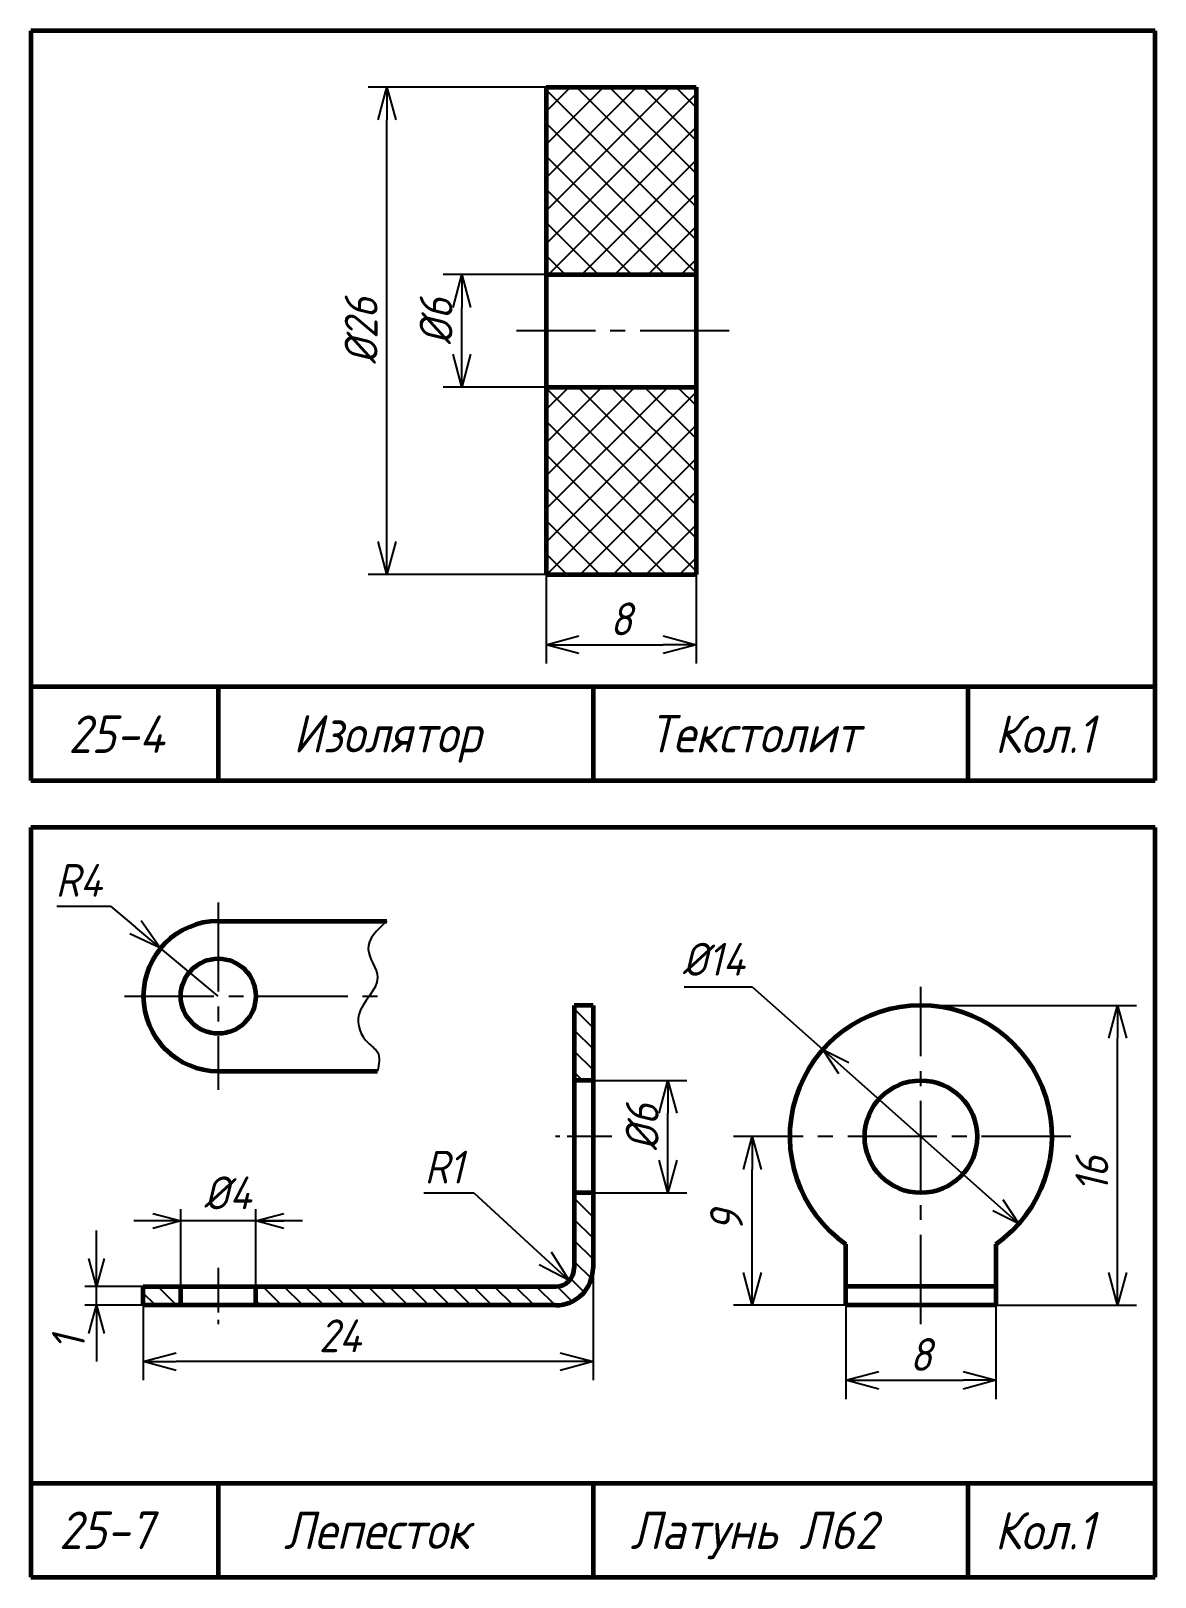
# Model space of a CAD drawing. Header units: millimetres. Extents: x -255 to 513, y 132 to 472.
# Drawn here: x 135 to 255, y 307 to 472 of the extents above; entities that cross this region are included whole.
import ezdxf

# ---------------------------------------------------------------- set-up
doc = ezdxf.new("R2010")
doc.units = ezdxf.units.MM
doc.header["$LTSCALE"] = 0.5
doc.linetypes.add('осевая2', pattern=[28.575, 19.05, -3.175, 3.175, -3.175])
doc.layers.get('Defpoints').update_dxf_attribs({"color": 5})
doc.styles.get("Standard").update_dxf_attribs({"font": 'isocpeui.ttf', "width": 0.9})
doc.dimstyles.new('Standart 1', dxfattribs={"dimtxt": 3.5, "dimasz": 3.5, "dimexe": 2, "dimexo": 0, "dimgap": 1, "dimtad": 1, "dimtoh": 1, "dimdec": 0, "dimtxsty": 'Standard', "dimblk": 'OPEN30', "dimcen": 2.5, "dimadec": 0, "dimazin": 0, "dimtfac": 1, "dimtdec": 0, "dimtmove": 0, "dimatfit": 3, "dimldrblk": 'DOTSMALL', "dimfxl": 0, "dimarcsym": 0})

# ---------------------------------------------------------------- blocks, each defined once
blk = doc.blocks.new('_Open30')
at = {"color": 0, "linetype": 'ByBlock', "lineweight": -2}
for p, q in [((-1, 0.268), (0, 0)), ((0, 0), (-1, -0.268)), ((0, 0), (-1, 0))]:
    blk.add_line(p, q, dxfattribs=at)
blk = doc.blocks.new('*D42')
at = {"color": 0, "lineweight": -2}
for p, q in [((190, 466), (171, 466)), ((173, 417.5), (173, 462.5)), ((190, 414), (171, 414))]:
    blk.add_line(p, q, dxfattribs=at)
at = {"layer": 'Defpoints', "color": 0}
for p in [(173, 466), (190, 466), (190, 414)]:
    blk.add_point(p, dxfattribs=at)
at = {"color": 0, "lineweight": -2, "xscale": 3.5, "yscale": 3.5, "zscale": 3.5}
for p, rotation in [((173, 466), 90), ((173, 414), 270)]:
    blk.add_blockref('_Open30', p, dxfattribs=dict(at, rotation=rotation))
at = {"color": 0, "lineweight": -3, "insert": (170.25, 440), "char_height": 3.5, "attachment_point": 5, "rotation": 90}
blk.add_mtext('%%c26', dxfattribs=at)
blk = doc.blocks.new('_DotSmall')
at = {"color": 0, "linetype": 'ByBlock', "const_width": 0.5}
blk.add_lwpolyline([(-0.0625, 0, 1), (0.0625, 0, 1)], format="xyb", close=True, dxfattribs=at)
blk = doc.blocks.new('*D43')
at = {"color": 0, "lineweight": -2}
for p, q in [((190, 414), (190, 404.5)), ((206, 414), (206, 404.5)), ((193.5, 406.5), (202.5, 406.5))]:
    blk.add_line(p, q, dxfattribs=at)
at = {"layer": 'Defpoints', "color": 0}
for p in [(190, 414), (206, 414), (206, 406.5)]:
    blk.add_point(p, dxfattribs=at)
at = {"color": 0, "lineweight": -2, "xscale": 3.5, "yscale": 3.5, "zscale": 3.5, "rotation": 180}
blk.add_blockref('_Open30', (190, 406.5), dxfattribs=at)
at = {"color": 0, "lineweight": -2, "xscale": 3.5, "yscale": 3.5, "zscale": 3.5}
blk.add_blockref('_Open30', (206, 406.5), dxfattribs=at)
at = {"color": 0, "lineweight": -3, "insert": (198, 409.25), "char_height": 3.5, "attachment_point": 5}
blk.add_mtext('8', dxfattribs=at)
blk = doc.blocks.new('*D44')
at = {"color": 0, "lineweight": -2}
for p, q in [((190.27, 446), (179, 446)), ((181, 437.5), (181, 442.5)), ((190, 434), (179, 434))]:
    blk.add_line(p, q, dxfattribs=at)
at = {"layer": 'Defpoints', "color": 0}
for p in [(181, 446), (190.27, 446), (190, 434)]:
    blk.add_point(p, dxfattribs=at)
at = {"color": 0, "lineweight": -2, "xscale": 3.5, "yscale": 3.5, "zscale": 3.5}
for p, rotation in [((181, 446), 90), ((181, 434), 270)]:
    blk.add_blockref('_Open30', p, dxfattribs=dict(at, rotation=rotation))
at = {"color": 0, "lineweight": -3, "insert": (178.25, 441), "char_height": 3.5, "attachment_point": 5, "rotation": 90}
blk.add_mtext('%%c6', dxfattribs=at)
blk = doc.blocks.new('*D54')
at = {"color": 0, "lineweight": -2}
for p, q in [((176.94, 348), (182.27, 348)), ((182.27, 348), (189.89, 341.01))]:
    blk.add_line(p, q, dxfattribs=at)
at = {"layer": 'Defpoints', "color": 0}
for p in [(191, 340), (192.47, 338.65)]:
    blk.add_point(p, dxfattribs=at)
at = {"color": 0, "lineweight": -2, "xscale": 3.5, "yscale": 3.5, "zscale": 3.5, "rotation": 317.4889930457163}
blk.add_blockref('_Open30', (192.47, 338.65), dxfattribs=at)
at = {"color": 0, "lineweight": -3, "insert": (179.1, 350.75), "char_height": 3.5, "attachment_point": 5}
blk.add_mtext('R1', dxfattribs=at)
blk = doc.blocks.new('*D55')
at = {"color": 0, "lineweight": -2}
for p, q in [((195, 360), (205, 360)), ((203, 351.5), (203, 356.5)), ((195, 348), (205, 348))]:
    blk.add_line(p, q, dxfattribs=at)
at = {"layer": 'Defpoints', "color": 0}
for p in [(195, 360), (203, 360), (195, 348)]:
    blk.add_point(p, dxfattribs=at)
at = {"color": 0, "lineweight": -2, "xscale": 3.5, "yscale": 3.5, "zscale": 3.5}
for p, rotation in [((203, 360), 90), ((203, 348), 270)]:
    blk.add_blockref('_Open30', p, dxfattribs=dict(at, rotation=rotation))
at = {"color": 0, "lineweight": -3, "insert": (200.25, 355), "char_height": 3.5, "attachment_point": 5, "rotation": 90}
blk.add_mtext('%%c6', dxfattribs=at)
blk = doc.blocks.new('*D56')
at = {"color": 0, "lineweight": -2}
for p, q in [((222, 336), (222, 326)), ((238, 336), (238, 326)), ((225.5, 328), (234.5, 328))]:
    blk.add_line(p, q, dxfattribs=at)
at = {"layer": 'Defpoints', "color": 0}
for p in [(222, 336), (238, 336), (238, 328)]:
    blk.add_point(p, dxfattribs=at)
at = {"color": 0, "lineweight": -2, "xscale": 3.5, "yscale": 3.5, "zscale": 3.5, "rotation": 180}
blk.add_blockref('_Open30', (222, 328), dxfattribs=at)
at = {"color": 0, "lineweight": -2, "xscale": 3.5, "yscale": 3.5, "zscale": 3.5}
blk.add_blockref('_Open30', (238, 328), dxfattribs=at)
at = {"color": 0, "lineweight": -3, "insert": (230, 330.75), "char_height": 3.5, "attachment_point": 5}
blk.add_mtext('8', dxfattribs=at)
blk = doc.blocks.new('*D57')
at = {"color": 0, "lineweight": -2}
for p, q in [((230, 368), (253, 368)), ((251, 339.5), (251, 364.5)), ((238, 336), (253, 336))]:
    blk.add_line(p, q, dxfattribs=at)
at = {"layer": 'Defpoints', "color": 0}
for p in [(230, 368), (251, 368), (238, 336)]:
    blk.add_point(p, dxfattribs=at)
at = {"color": 0, "lineweight": -2, "xscale": 3.5, "yscale": 3.5, "zscale": 3.5}
for p, rotation in [((251, 368), 90), ((251, 336), 270)]:
    blk.add_blockref('_Open30', p, dxfattribs=dict(at, rotation=rotation))
at = {"color": 0, "lineweight": -3, "insert": (248.25, 350), "char_height": 3.5, "attachment_point": 5, "rotation": 90}
blk.add_mtext('16', dxfattribs=at)
blk = doc.blocks.new('*D58')
at = {"color": 0, "lineweight": -2}
for p, q in [((195, 339), (195, 328)), ((147, 336), (147, 328)), ((191.5, 330), (150.5, 330))]:
    blk.add_line(p, q, dxfattribs=at)
at = {"layer": 'Defpoints', "color": 0}
for p in [(195, 339), (147, 336), (147, 330)]:
    blk.add_point(p, dxfattribs=at)
at = {"color": 0, "lineweight": -2, "xscale": 3.5, "yscale": 3.5, "zscale": 3.5, "rotation": 180}
blk.add_blockref('_Open30', (147, 330), dxfattribs=at)
at = {"color": 0, "lineweight": -2, "xscale": 3.5, "yscale": 3.5, "zscale": 3.5}
blk.add_blockref('_Open30', (195, 330), dxfattribs=at)
at = {"color": 0, "lineweight": -3, "insert": (168, 332.75), "char_height": 3.5, "attachment_point": 5}
blk.add_mtext('24', dxfattribs=at)
blk = doc.blocks.new('*D59')
at = {"color": 0, "lineweight": -2}
for p, q in [((137.75, 378.6), (143.48, 378.6)), ((143.48, 378.6), (146.17, 376.36)), ((155, 369), (148.85, 374.12))]:
    blk.add_line(p, q, dxfattribs=at)
at = {"layer": 'Defpoints', "color": 0}
for p in [(148.85, 374.12), (155, 369)]:
    blk.add_point(p, dxfattribs=at)
at = {"color": 0, "lineweight": -2, "xscale": 3.5, "yscale": 3.5, "zscale": 3.5, "rotation": 320.1944289077372}
blk.add_blockref('_Open30', (148.85, 374.12), dxfattribs=at)
at = {"color": 0, "lineweight": -3, "insert": (140.11, 381.35), "char_height": 3.5, "attachment_point": 5}
blk.add_mtext('R4', dxfattribs=at)
blk = doc.blocks.new('*D60')
at = {"color": 0, "lineweight": -2}
for p, q in [((214, 354), (210, 354)), ((212, 339.5), (212, 350.5)), ((222, 336), (210, 336))]:
    blk.add_line(p, q, dxfattribs=at)
at = {"layer": 'Defpoints', "color": 0}
for p in [(212, 354), (214, 354), (222, 336)]:
    blk.add_point(p, dxfattribs=at)
at = {"color": 0, "lineweight": -2, "xscale": 3.5, "yscale": 3.5, "zscale": 3.5}
for p, rotation in [((212, 354), 90), ((212, 336), 270)]:
    blk.add_blockref('_Open30', p, dxfattribs=dict(at, rotation=rotation))
at = {"color": 0, "lineweight": -3, "insert": (209.25, 345), "char_height": 3.5, "attachment_point": 5, "rotation": 90}
blk.add_mtext('9', dxfattribs=at)

msp = doc.modelspace()

# ---------------------------------------------------------------- hatches: boundary and pattern name
at = {"lineweight": -3, "ltscale": 3}
h = msp.add_hatch(dxfattribs=at)
h.set_pattern_fill('ANSI37', scale=20, angle=90, style=0)
h.set_pattern_definition([(135, (362.6172, -1195.3783), (-1.767767, -1.767767), []), (225, (362.6172, -1195.3783), (1.767767, -1.767767), [])])
h.paths.add_polyline_path([(206, 434), (190, 434), (190, 414), (206, 414)])
h.paths.add_polyline_path([(190, 466), (190, 446), (206, 446), (206, 466)])
at = {"lineweight": -3}
h = msp.add_hatch(dxfattribs=at)
h.set_pattern_fill('ANSI31', scale=0.5, angle=90, style=0)
h.set_pattern_definition([(135, (103, 287), (-1.122532, -1.122532), [])])
h.paths.add_polyline_path([(151, 336), (151, 338), (147, 338), (147, 336)])
h.paths.add_polyline_path([(191, 336, 0.414214), (195, 340), (195, 348), (193, 348), (193, 340, -0.414214), (191, 338), (159, 338), (159, 336)])
h.paths.add_polyline_path([(195, 368), (193, 368), (193, 360), (195, 360)])

# ---------------------------------------------------------------- linework, layer by layer
at = {"color": 7, "lineweight": 60}
for p, q in [((255, 472), (135, 472)), ((135, 472), (135, 392)), ((255, 392), (255, 472)), ((255, 402), (135, 402)), ((155, 402), (155, 392)), ((195, 402), (195, 392)), ((235, 402), (235, 392)), ((135, 392), (255, 392)), ((255, 387), (135, 387)), ((135, 387), (135, 307)), ((255, 307), (255, 387)), ((155, 377), (173, 377)), ((193, 368), (193, 340)), ((195, 368), (193, 368)), ((195, 368), (195, 340)), ((155, 361), (172, 361)), ((195, 360), (193, 360)), ((195, 348), (193, 348)), ((222, 336), (222, 342.51)), ((238, 342.51), (238, 336)), ((147, 336), (147, 338)), ((147, 338), (191, 338)), ((151, 336), (151, 338)), ((159, 336), (159, 338)), ((238, 338), (222, 338)), ((191, 336), (147, 336)), ((238, 336), (222, 336)), ((255, 317), (135, 317)), ((155, 317), (155, 307)), ((195, 317), (195, 307)), ((235, 317), (235, 307)), ((135, 307), (255, 307))]:
    msp.add_line(p, q, dxfattribs=at)
at = {"color": 7, "linetype": 'Continuous', "lineweight": 60}
for p, q in [((190, 466), (190, 414)), ((190, 466), (206, 466)), ((206, 466), (206, 414)), ((190, 446), (206, 446)), ((190, 434), (206, 434)), ((190, 414), (206, 414))]:
    msp.add_line(p, q, dxfattribs=at)
at = {"color": 7, "linetype": 'осевая2', "lineweight": -3}
for p, q in [((209.55, 440), (186.83, 440)), ((155, 379), (155, 359)), ((230, 334), (230, 370)), ((145, 369), (173, 369)), ((246, 354), (214, 354))]:
    msp.add_line(p, q, dxfattribs=at)
at = {"color": 7, "lineweight": -3}
for p, q in [((204.74, 370), (212, 370)), ((212, 370), (219.54, 363.3)), ((240.46, 344.7), (219.54, 363.3)), ((164, 345), (146, 345)), ((151, 338), (151, 346.25)), ((159, 338), (159, 346.25)), ((142, 341), (142, 344)), ((147, 338), (140.75, 338)), ((142, 336), (142, 338)), ((147, 336), (140.75, 336)), ((142, 333), (142, 330))]:
    msp.add_line(p, q, dxfattribs=at)
at = {"color": 7, "linetype": 'осевая2', "lineweight": -3, "ltscale": 0.5}
for p, q in [((197, 354), (191, 354)), ((155, 340), (155, 334))]:
    msp.add_line(p, q, dxfattribs=at)
at = {"color": 7, "lineweight": 60}
for centre, radius in [((155, 369), 4), ((230, 354), 6)]:
    msp.add_circle(centre, radius, dxfattribs=at)
for centre, radius, start, end in [((155, 369), 8, 90, 270), ((230, 354), 14, 304.8499, 235.1501), ((191, 340), 2, 270, 0), ((191, 340), 4, 270, 0)]:
    msp.add_arc(centre, radius, start, end, dxfattribs=at)
at = {"color": 7, "lineweight": -3}
msp.add_spline([(173, 377), (171, 374), (172, 371), (170, 367), (171, 364), (172, 363), (172, 361)], degree=3, dxfattribs=at)

# ---------------------------------------------------------------- block references
at = {"color": 7, "lineweight": -3, "yscale": 3, "zscale": 3}
for p, xscale, rotation in [((219.54, 363.3), 3.000000000000007, 138.3664606634256), ((240.46, 344.7), 3.000000000000007, 318.3664606634256), ((159, 345), 3, 180), ((142, 338), 3, 270), ((142, 336), 3, 90)]:
    msp.add_blockref('_Open30', p, dxfattribs=dict(at, xscale=xscale, rotation=rotation))
at = {"color": 7, "lineweight": -3, "xscale": 3, "yscale": 3, "zscale": 3}
msp.add_blockref('_Open30', (151, 345), dxfattribs=at)

# ---------------------------------------------------------------- texts
at = {"color": 7, "width": 0.9}
for s, p in [('25-4', (139, 394.95)), ('Изолятор', (163, 395)), ('Текстолит', (201, 395)), ('Кол.1', (237.89, 394.95)), ('25-7', (138, 310)), ('Лепесток', (162, 310)), ('Латунь Л62', (199, 310)), ('Кол.1', (237.89, 309.95))]:
    msp.add_text(s, height=4, dxfattribs=at).set_placement(p)
at = {"color": 7, "lineweight": -3, "char_height": 3.5, "attachment_point": 5}
for s, insert in [('%%c14', (207.87, 372.93)), ('%%c4', (156, 348))]:
    msp.add_mtext(s, dxfattribs=dict(at, insert=insert))
at = {"color": 7, "lineweight": -3, "insert": (139, 332), "char_height": 3.5, "attachment_point": 5, "rotation": 90}
msp.add_mtext('1', dxfattribs=at)

# ---------------------------------------------------------------- dimensions: what is measured, and where the dimension line sits
at = {"color": 7, "lineweight": -3, "ltscale": 3}
for base, p2, angle, text, picture, middle in [((173, 466), (190, 466), 90, '%%c26', '*D42', (170.25, 440)), ((206, 406.5), (206, 414), 180, '8', '*D43', (198, 409.25))]:
    dim = msp.add_linear_dim(base=base, p1=(190, 414), p2=p2, angle=angle, text=text, dimstyle='Standart 1', override={"dimtxsty": 'Standard'}, dxfattribs=at)
    dim.commit()
    dim.dimension.update_dxf_attribs({"geometry": picture, "text_midpoint": middle})
dim = msp.add_linear_dim(base=(181, 446), p1=(190, 434), p2=(190.27, 446), angle=90, text='%%c6', dimstyle='Standart 1', override={"dimtxsty": 'Standard'}, dxfattribs=at)
dim.commit()
dim.dimension.update_dxf_attribs({"geometry": '*D44', "text_midpoint": (181, 441), "dimtype": 160})
at = {"color": 7, "lineweight": -3}
dim = msp.add_radius_dim(center=(155, 369), mpoint=(148.85, 374.12), text='R4', dimstyle='Standart 1', override={"dimtxsty": 'Standard'}, dxfattribs=at)
dim.commit()
dim.dimension.update_dxf_attribs({"geometry": '*D59', "text_midpoint": (140.11, 381.35)})
for base, p1, p2, text, picture, middle in [((251, 368), (238, 336), (230, 368), '16', '*D57', (251, 350)), ((203, 360), (195, 348), (195, 360), '%%c6', '*D55', (203, 355)), ((212, 354), (222, 336), (214, 354), '9', '*D60', (212, 345))]:
    dim = msp.add_linear_dim(base=base, p1=p1, p2=p2, angle=90, text=text, dimstyle='Standart 1', override={"dimtxsty": 'Standard'}, dxfattribs=at)
    dim.commit()
    dim.dimension.update_dxf_attribs({"geometry": picture, "text_midpoint": middle, "dimtype": 160})
dim = msp.add_radius_dim(center=(191, 340), mpoint=(192.47, 338.65), text='R1', dimstyle='Standart 1', override={"dimtxsty": 'Standard'}, dxfattribs=at)
dim.commit()
dim.dimension.update_dxf_attribs({"geometry": '*D54', "text_midpoint": (179.1, 348), "dimtype": 164})
for base, p1, p2, text, picture, middle in [((147, 330), (195, 339), (147, 336), '24', '*D58', (168, 330)), ((238, 328), (222, 336), (238, 336), '8', '*D56', (230, 328))]:
    dim = msp.add_linear_dim(base=base, p1=p1, p2=p2, text=text, dimstyle='Standart 1', override={"dimtxsty": 'Standard'}, dxfattribs=at)
    dim.commit()
    dim.dimension.update_dxf_attribs({"geometry": picture, "text_midpoint": middle, "dimtype": 160})

doc.saveas('drawing.dxf')
